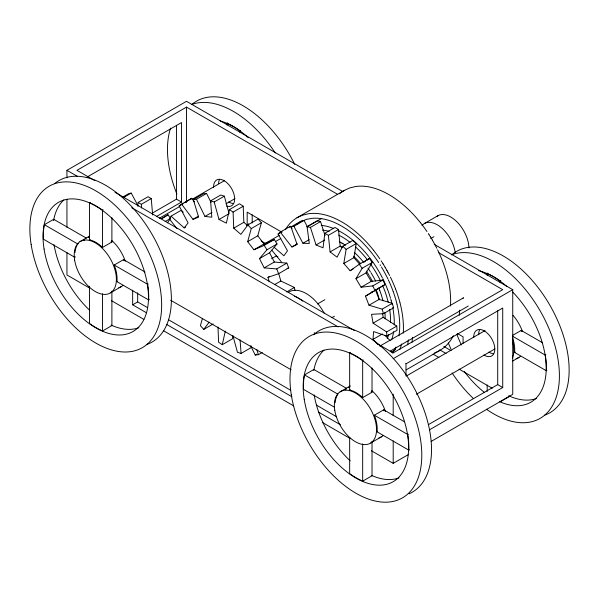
<?xml version="1.0" encoding="UTF-8"?>
<svg xmlns="http://www.w3.org/2000/svg" width="599" height="599" viewBox="0 0 599 599"><rect width="100%" height="100%" fill="white"/><g stroke="black" fill="none" stroke-linecap="round" stroke-linejoin="round"><path stroke-width="0.9" d="M412.479 337.364L412.097 342.276M459.68 310.11L459.268 315.299M378.119 344.515L373.027 339.371L373.581 331.569L386.909 336.129L397.025 330.289L396.77 326.081L383.195 317.313L382.581 313.779M408.391 339.813L407.664 344.754M137.733 206.078L138.167 202.44L148.08 196.719L151.24 198.583L152.67 215.004M342.291 247.657L340.202 246.077L338.487 229.507L334.961 227.455L324.845 233.296L323.033 247.806L316.055 244.961L310.439 227.418L307.062 226.654L309.301 243.441L302.937 243.269L293.922 226.302L290.994 226.901L297.089 244.459L291.9 246.983L280.287 232.105L278.078 234.007L287.483 250.779L283.933 255.766L274.215 247.32M353.245 268.929L350.138 270.726L343.789 263.5L346.132 249.386L356.248 243.546L352.878 240.386L342.763 246.226L337.057 257.181L330.086 251.917L328.372 235.347L324.845 233.296M343.789 263.5L353.904 257.66L356.248 243.546M247.739 225.711L243.838 222.319L243.209 206.258L239.533 203.757L229.417 209.59L226.37 223.15L219.009 219.474L214.21 201.998L210.608 200.867L211.814 217.212L204.963 216.434L196.465 199.25L193.297 199.609L198.628 217.145L192.96 219.339L181.594 204.132L179.161 205.936L188.101 222.948L184.178 227.897L171.052 216.157L169.599 219.234L176.832 228.414M217.991 327.032L218.583 342.201L222.259 344.71L225.306 331.15M232.989 336.159L232.375 338.869L222.259 344.71M395.482 348.146L395.078 349.898L391.192 352.145M202.335 318.758L200.41 325.736L203.802 329.368L213.139 323.977M269.236 281.695L267.985 277.374L278.617 273.698L288.733 267.858L286.839 263.111L276.723 268.951L264.196 267.873L259.472 258.603L269.587 252.763L277.067 243.958L274.29 239.548L264.174 245.388L253.909 249.783L247.664 241.644L251.266 228.571L261.381 222.731L257.989 219.092L247.874 224.932L240.88 234.374L233.722 228.159L233.093 212.098L229.417 209.59M247.664 241.644L257.78 235.804L261.381 222.731M399.795 349.554L399.945 349.18A84.549 48.819 60 0 0 401.562 343.976M395.902 347.083L395.452 348.116A79.023 45.621 60 0 1 394.486 350.101L393.431 351.972A78.529 45.337 60 0 1 392.869 352.863L392.674 353.163M387.276 338.577L387.456 338.143A66.347 38.306 60 0 0 387.808 337.259L388.444 335.425A66.347 38.306 60 0 0 388.736 334.474M453.436 335.68L453.226 336.076M285.401 229.694L287.722 226.175A90.307 52.143 60 0 1 293.27 220.342L294.161 219.646A89.843 51.873 60 0 1 296.939 217.774L302.51 215.191L308.62 213.731A89.461 51.649 60 0 1 309.78 213.588L312.139 213.409A89.214 51.507 60 0 1 320.802 213.985L322.082 214.21A88.854 51.304 60 0 1 331.232 216.853L332.565 217.377A88.42 51.05 60 0 1 336.571 219.152L339.251 220.507A88.757 51.244 60 0 1 340.591 221.233L343.279 222.791A88.218 50.93 60 0 1 347.293 225.359L351.276 228.219A87.686 50.63 60 0 1 352.594 229.23L353.904 230.271A87.783 50.683 60 0 1 362.889 238.335L364.132 239.585A87.402 50.466 60 0 1 372.526 249.019L373.402 250.112M386.909 336.129L386.654 331.921L373.08 323.153L371.537 314.31L383.472 313.674L393.588 307.834L392.308 303.296L382.192 309.136L368.984 305.243L365.48 296.153L385.075 284.525L382.888 280.07L372.773 285.91L361.1 287.235L355.948 278.7L362.133 268.285L372.249 262.444L369.343 258.461L359.228 264.301L350.138 270.726M355.948 278.7L366.064 272.859L372.249 262.444M167.398 222.888L170.528 218.425L167.99 214.779L161.124 218.74M203.802 329.368L209.186 322.105M259.472 258.603L266.952 249.79L277.067 243.958M289.295 227.216L290.403 226.265L292.057 228.391M340.472 193.095L341.363 192.399A89.843 51.873 60 0 1 344.14 190.527L349.711 187.944L355.821 186.476A89.461 51.649 60 0 1 356.982 186.334L359.34 186.162A89.214 51.507 60 0 1 368.003 186.731L369.284 186.963A88.854 51.304 60 0 1 378.433 189.606L379.766 190.123A88.42 51.05 60 0 1 383.772 191.897L386.452 193.252A88.757 51.244 60 0 1 387.793 193.979L390.481 195.536A88.218 50.93 60 0 1 394.494 198.112L398.477 200.964A87.686 50.63 60 0 1 399.795 201.975L401.105 203.016A87.783 50.683 60 0 1 410.09 211.08L410.832 211.821M194.413 201.908L191.702 198.291L184.612 202.791M297.418 223.741L298.002 223.33M364.042 262.212L365.555 261.134M367.067 260.063L369.343 258.461M162.554 218.291L167.99 214.779M266.375 243.411L268.704 241.906L264.773 244.175M365.48 296.153L385.075 284.525M66.946 177.798L66.946 170.326L186.484 101.306L342.733 191.515M337.731 194.413L186.491 107.094L76.972 170.326L94.762 180.599M87.177 177.012L181.49 122.563L181.49 202.065L156.496 216.494M74.254 256.986L43.338 239.136A74.553 43.046 60 0 1 44.363 224.7L53.715 219.301L86.353 238.147M111.893 217.811L111.893 242.026L102.541 247.424A29.823 17.221 60 0 0 89.521 239.892L89.521 202.649L90.105 202.312M227.036 125.116L227.036 123.252L227.62 122.915M122.525 197.213L128.628 193.687L131.211 193.065L138.137 205.936M123.581 197.468L131.211 193.065M102.541 247.424L102.541 210.174L103.125 209.837M240.049 132.641L240.049 130.777L240.633 130.44M138.167 202.44L141.327 204.311L151.24 198.583M79.966 241.637L89.393 236.193M78.379 243.666L77.795 244.003L44.363 224.7M83.635 240.626L84.227 240.289M89.521 239.892L90.105 239.548M152.296 213.132L176.473 199.168L181.49 202.065M181.594 204.132L191.702 198.291M179.161 205.936L183.054 203.69M159.469 218.171L179.737 206.475M191.89 199.452L224.311 180.733M193.297 199.609L203.405 193.769L206.58 193.41L211.028 202.41M196.465 199.25L206.58 193.41M171.052 216.157L181.168 210.316L183.242 212.173M165.189 221.51L170.528 218.425M210.608 200.867L220.724 195.027L224.326 196.158L229.125 213.633L219.009 219.474M214.21 201.998L224.326 196.158M192.96 219.339L198.404 216.194M149.248 299.612L148.664 299.949L116.955 281.642A29.823 17.221 60 0 0 114.207 265.028L123.559 259.629L145.048 272.036M184.178 227.897L185.735 226.999M225.988 203.81L234.898 198.666M204.963 216.434L211.964 212.39M233.093 212.098L243.209 206.258M116.955 281.642L117.539 281.305M110.643 292.769L121.642 286.419M233.722 228.159L243.838 222.319M246.436 225.209L248.795 223.846M114.207 265.028L147.631 284.323L148.215 283.986M132.656 290.178L132.656 304.816L137.665 301.926L147.369 307.527M296.939 217.774L344.627 190.242M89.521 286.232L89.521 323.475A74.553 43.046 60 0 0 102.541 330.985L111.893 325.579L111.893 291.121M280.287 232.105L290.403 226.265M278.078 234.007L281.964 231.761M290.994 226.901L301.11 221.061L304.037 220.462L307.467 226.924M293.922 226.302L304.037 220.462M253.909 249.783L264.024 243.943L274.29 239.548M263.859 244.212L279.239 235.332M275.413 241.607L280.864 238.462M307.062 226.654L317.178 220.814L320.555 221.578L325.047 235.617M307.085 226.856L321.483 218.538M310.439 227.418L320.555 221.578M271.594 258.671L276.266 255.975L277.861 256.799M291.9 246.983L297.351 243.838M302.937 243.269L309.159 239.675M264.196 267.873L274.312 262.033L286.839 263.111M328.372 235.347L338.487 229.507M316.055 244.961L324.613 240.019M267.985 277.374L269.543 276.476M330.086 251.917L340.202 246.077M274.619 284.622L280.849 281.028L294.401 287.475L294.948 290.56M286.622 291.968L294.401 287.475M424.392 223.524L437.876 215.737M317.582 303.91L324.86 299.71M430.733 238.582L433.961 236.717M232.914 335.702L237.474 352.309L241.068 353.432L251.183 347.592L251.048 345.78M361.1 287.235L371.215 281.395L382.888 280.07M250.764 346.05L255.219 355.05L256.776 354.151M255.219 355.05L258.386 354.698L262.272 352.452M331.973 317.627L334.392 316.227M368.984 305.243L379.1 299.403L392.308 303.296M373.08 323.153L383.195 317.313M334.392 407.178L303.468 389.328A74.553 43.046 60 0 1 304.502 374.892L313.854 369.493L346.484 388.332M372.024 368.003L372.024 392.218L362.672 397.616A29.823 17.221 60 0 0 349.659 390.076L349.659 352.833L350.243 352.497M373.027 339.371L382.364 333.98M487.174 275.308L487.174 273.444L487.758 273.107M386.654 331.921L396.77 326.081M379.788 346.14L463.506 297.8M362.672 397.616L362.672 360.358L363.256 360.021M500.187 282.833L500.187 280.968L500.771 280.632M390.196 351.141L468.276 306.059M393.199 358.681L512.737 289.669L512.737 394.329L431.16 441.426M340.105 391.821L350.318 385.928M345.526 389.807L346.11 389.47M349.659 390.076L350.243 389.739M406.197 369.845L439.801 350.445M406.571 375.887L485.085 330.551M409.387 449.804L408.803 450.141L377.093 431.827A29.823 17.221 60 0 0 374.345 415.212L383.689 409.813L404.385 421.763M512.437 335.485L521.205 330.423L542.694 342.83M416.35 394.284L494.864 348.947M377.093 431.827L377.677 431.49M512.639 337.978A29.823 17.221 60 0 1 514.601 352.437L515.185 352.1M370.781 442.953L381.773 436.604M512.744 360.995L519.026 357.363M374.345 415.212L407.769 434.515L408.353 434.178M512.654 336.279L545.285 355.117L545.869 354.78M428.382 424.661L497.709 384.633L502.726 387.531L502.726 308.028L405.995 363.87L405.995 376.03M429.371 429.88L502.726 387.531M514.601 352.437L546.318 370.744L546.902 370.407M371.343 450.725L393.199 463.341L408.54 454.484M349.659 437.352L349.659 473.659A74.553 43.046 60 0 0 362.672 481.169L372.024 475.771L372.024 441.313M500.187 401.779L509.539 396.381A74.553 43.046 60 0 1 508.731 396.021M301.005 221.525L300.691 221.69A84.661 48.878 60 0 0 298.295 223.135M301.319 221.368L306.403 219.384L311.914 218.343A84.032 48.519 60 0 1 313.022 218.253L315.276 218.171A83.882 48.429 60 0 1 323.52 219.009L324.733 219.271A83.538 48.234 60 0 1 333.396 222.049L334.654 222.581A83.209 48.04 60 0 1 338.435 224.37L340.958 225.726A83.328 48.107 60 0 1 342.224 226.452L344.747 227.987A83.006 47.927 60 0 1 348.513 230.518L352.242 233.311A82.25 47.486 60 0 1 353.477 234.299L354.705 235.31A82.482 47.62 60 0 1 363.084 243.112L364.244 244.325A82.115 47.411 60 0 1 372.031 253.37L372.66 254.178M435.683 352.467L438.753 351.029A96.506 55.714 60 0 0 442.796 348.468L443.754 347.734A96.731 55.849 60 0 0 449.737 341.55L450.493 340.524A97.038 56.029 60 0 0 451.219 339.461L452.582 337.237A97.592 56.343 60 0 0 453.016 336.466M435.495 352.541L434.56 352.901M287.093 268.427L288.733 267.858M339.296 241.674L341.041 242.602A62.341 35.992 60 0 1 345.458 245.328M434.208 244.332L512.737 289.669M438.82 252.778L502.711 289.661L393.191 352.893L376.209 343.092M281.949 232.24L247.185 212.166L247.185 224.977M457.411 333.538L463.072 336.81L463.072 343.212M261.089 240.933L265.941 243.741M443.822 346.439L451.099 350.64M439.621 349.794L446.09 353.53M433.159 354.166L438.82 357.438M459.044 369.111L492.198 388.257M114.986 192.272L354.376 330.483M66.946 170.326L77.473 176.398M131.713 207.711L338.15 326.897M304.502 374.892L337.933 394.194M170.655 300.234L291.129 369.785M168.386 319.664L290.485 390.151M316.354 405.089L336.571 416.762M132.656 304.816L146.403 312.753M166.612 324.426L291.938 396.778M318.623 412.187L340.457 424.788M89.618 288.074L66.946 274.986L66.946 252.553M111.474 300.691L143.857 319.387M163.287 330.603L293.622 405.852M322.764 422.677L350.288 438.573M341.992 243.149L342.935 243.711M342.351 247.649L340.898 246.818A57.399 33.14 60 0 0 340.03 246.346M342.763 246.226L346.132 249.386M385.052 335.462L390.144 340.606M247.874 224.932L251.266 228.571M353.904 257.66L359.677 264.234M360.815 263.822L359.295 262.04A56.336 32.526 60 0 0 357.738 260.318L356.944 259.479A56.598 32.675 60 0 0 353.709 256.275M271.706 250.097L281.328 261.838M363.421 262.085L361.916 260.28A61.248 35.363 60 0 0 361.085 259.315L359.385 257.42A61.525 35.521 60 0 0 357.655 255.601L356.779 254.717A61.914 35.745 60 0 0 354.398 252.434M420.505 222.738L419.727 221.772A87.402 50.466 60 0 0 411.333 212.338M368.752 256.529L366.543 253.826A74.613 43.083 60 0 0 365.532 252.643L363.496 250.345A74.501 43.016 60 0 0 361.407 248.121L360.351 247.043A74.845 43.21 60 0 0 352.714 240.079L351.598 239.181A75.354 43.502 60 0 0 338.315 230.6M420.693 222.97L420.872 223.202A86.653 50.031 60 0 1 422.003 224.655L424.212 227.605A87.237 50.361 60 0 1 425.29 229.11L426.967 231.528M373.491 250.225L373.671 250.457A86.653 50.031 60 0 1 374.802 251.902L377.011 254.86A87.237 50.361 60 0 1 378.089 256.365L379.766 258.775M369.321 257.248L370.437 258.701A74.149 42.814 60 0 1 375.865 266.465L376.711 267.798A73.752 42.581 60 0 1 378.366 270.508L379.946 273.249A73.759 42.581 60 0 1 380.717 274.642L382.364 277.779M367.524 259.966L366.169 258.259A69.229 39.968 60 0 0 365.248 257.136L363.376 254.949A69.297 40.013 60 0 0 361.467 252.83L360.493 251.79A69.514 40.133 60 0 0 355.507 246.915M257.78 235.804L264.024 243.943M359.228 264.301L362.133 268.285M378.628 262.557L377.168 260.378A81.943 47.306 60 0 0 376.172 258.948L374.128 256.125A81.539 47.074 60 0 0 373.087 254.74M428.345 233.588L429.019 234.628M381.144 260.842L381.818 261.883M429.184 234.89L429.52 235.414M382.237 262.534L382.484 262.931M370.369 271.766L368.947 269.572A61.248 35.363 60 0 0 367.958 268.127M380.051 264.765L380.515 265.507M264.174 245.388L266.952 249.79M429.85 235.939L430.426 236.86M382.649 263.193L383.225 264.114M370.953 272.687L371.066 272.874A60.813 35.109 60 0 1 375.521 280.849L375.618 281.043M381.436 266.997L381.885 267.746A81.539 47.074 60 0 1 383.63 270.755L385.322 273.84A81.337 46.962 60 0 1 386.138 275.383L387.942 279.007M366.064 272.859L371.215 281.395M369.186 275.622L367.823 273.414A55.879 32.264 60 0 0 366.288 271.085M369.643 276.394L369.695 276.476A55.467 32.024 60 0 1 372.556 281.71M432.351 240.057L434.185 243.291A86.72 50.069 60 0 1 435.076 244.924L436.791 248.218M385.15 267.304L386.984 270.538M387.875 272.178L389.59 275.465M269.587 252.763L274.312 262.033M382.836 278.722L383.585 280.25A73.407 42.387 60 0 1 387.306 288.808L387.583 289.512M372.773 285.91L374.959 290.365M380.372 280.609L379.002 277.884A68.398 39.489 60 0 0 378.313 276.581L376.891 274.005A68.563 39.586 60 0 0 375.401 271.459L374.637 270.209A68.803 39.721 60 0 0 370.571 264.077M388.377 279.928L388.437 280.062A81.03 46.782 60 0 1 393.041 291.121L393.131 291.369M276.723 268.951L278.617 273.698M375.595 290.313L379.1 299.403M395.625 289.13L396.156 290.545A85.986 49.642 60 0 1 399.877 302.323L399.945 302.592M387.673 289.759L387.86 290.238A73.071 42.185 60 0 1 389.372 294.543L390.526 298.235M379.744 290.433L379.661 290.23A60.484 34.922 60 0 0 378.733 287.872M442.931 262.152L443.357 263.298A85.986 49.642 60 0 1 447.079 275.068L447.505 276.738A85.642 49.447 60 0 1 448.943 283.342L449.497 286.599A85.185 49.178 60 0 1 449.737 288.201L449.939 289.804A85.275 49.238 60 0 1 450.276 292.963L450.5 296.078A85.275 49.238 60 0 1 450.613 299.126L450.613 302.113A84.931 49.036 60 0 1 450.448 305.984M379.818 290.627L380.103 291.413A60.117 34.712 60 0 1 381.323 294.955L382.379 298.474A59.698 34.465 60 0 1 382.694 299.642L382.986 300.81M371.934 291.443L372.383 292.686M385.09 291.758L384.85 291.107A68.076 39.302 60 0 0 382.544 285.334M393.229 291.631L393.61 292.701A80.663 46.572 60 0 1 396.882 303.745L396.942 303.993M385.292 292.319L385.329 292.432A67.867 39.182 60 0 1 386.647 296.43L388.227 302.151M377.19 292.544L377.16 292.454A55.138 31.829 60 0 0 375.94 289.212M377.348 293.001L377.535 293.532A54.883 31.687 60 0 1 378.553 296.76L379.377 299.785M256.784 349.434L258.386 354.698M278.595 273.264L280.849 281.028M382.192 309.136L383.472 313.674M390.825 299.305L391.184 300.608M391.244 300.848L391.866 303.319M400.02 302.862L400.304 303.993A85.642 49.447 60 0 1 401.742 310.596L402.296 313.846A85.185 49.178 60 0 1 402.535 315.456L402.738 317.058A85.275 49.238 60 0 1 403.075 320.218L403.299 323.325A85.275 49.238 60 0 1 403.412 326.373L403.412 329.36A84.931 49.036 60 0 1 403.247 333.231M397.01 304.247L397.257 305.303A80.401 46.422 60 0 1 398.477 311.465L398.934 314.497A79.742 46.041 60 0 1 399.121 315.995L399.286 317.485A80.094 46.243 60 0 1 399.533 320.42L399.675 323.303A79.899 46.13 60 0 1 399.713 326.133L399.645 328.888A79.742 46.041 60 0 1 398.964 335.882M392.031 304.022L392.143 304.494M392.772 307.519L393.221 310.057A72.509 41.863 60 0 1 393.431 311.428L393.783 314.146A72.322 41.75 60 0 1 394.277 323.273L394.254 324.531A71.962 41.548 60 0 1 394.239 324.943M389.687 309.481L389.874 310.746A67.073 38.725 60 0 1 390.031 312.004L390.293 314.497A66.976 38.673 60 0 1 390.533 322.464M141.327 204.311L141.649 207.958M240.064 339.813L241.068 353.432M497.709 310.739L497.709 384.633M487.174 384.962L487.174 391.476M393.199 394.194L393.199 415.684M393.199 440.916L393.199 463.341M362.672 443.911L362.672 481.169M252.194 214.764L252.194 222.993M186.491 107.094L186.491 202.41M176.473 125.281L176.473 199.168M137.665 292.776L137.665 301.926M102.541 293.727L102.541 330.985M66.946 199.295L66.946 227.328M313.591 334.774A93.197 53.805 60 0 1 410.787 382.162A93.197 53.805 60 0 1 409.154 493.771M399.001 477.897A74.553 43.046 60 0 1 371.447 475.374M350.25 460.863A74.553 43.046 60 0 1 314.146 394.891M313.943 369.68A74.553 43.046 60 0 1 323.999 350.123M349.659 352.833A74.553 43.046 60 0 1 362.672 360.358M407.769 434.515A74.553 43.046 60 0 1 408.803 450.141M372.024 475.771A74.553 43.046 60 0 1 371.215 475.411M313.696 370.324A74.553 43.046 60 0 1 313.854 369.493M383.09 435.593A29.823 17.221 60 0 1 378.89 437.884M348.596 387.755A29.823 17.221 60 0 1 349.786 386.49M371.807 390.593A29.823 17.221 60 0 1 385.442 411.453M335.126 402.753A29.823 17.221 60 0 1 337.522 394.793M371.245 391.491A29.823 17.221 60 0 1 372.024 392.218M383.689 409.813A29.823 17.221 60 0 1 384.101 410.892M451.848 254.755A93.197 53.805 60 0 1 549.837 305.161A93.197 53.805 60 0 1 544.491 415.219M451.481 254.8A93.197 53.805 60 0 1 556.621 352.227A93.197 53.805 60 0 1 486.41 409.229M473.48 398.612A93.197 53.805 60 0 1 452.088 372.945M536.607 398.455A74.553 43.046 60 0 1 509.053 395.924M461.395 344.934A74.553 43.046 60 0 1 456.842 334.197M512.722 292.08A74.553 43.046 60 0 1 545.771 375.82A74.553 43.046 60 0 1 499.326 401.54M484.748 392.652A74.553 43.046 60 0 1 464.315 371.515M450.957 349.052A74.553 43.046 60 0 1 448.329 342.972M478.571 270.673A74.553 43.046 60 0 1 506.926 286.554M487.174 273.444A74.553 43.046 60 0 1 500.187 280.968M545.285 355.117A74.553 43.046 60 0 1 546.318 370.744M520.344 356.353A29.823 17.221 60 0 1 516.143 358.644M513.096 315.433A29.823 17.221 60 0 1 522.403 331.367M512.489 341.16A29.823 17.221 60 0 1 512.43 358.127M521.205 330.423A29.823 17.221 60 0 1 521.609 331.494M191.717 104.57A93.197 53.805 60 0 1 294.693 164.321M176.9 194.106A93.197 53.805 60 0 1 170.588 128.119M192.114 104.338A93.197 53.805 60 0 1 275.278 152.97M220.095 120.916A74.553 43.046 60 0 1 248.098 137.538M227.036 123.252A74.553 43.046 60 0 1 240.049 130.777M54.771 183.459A93.197 53.805 60 0 1 152.46 235.063A93.197 53.805 60 0 1 146.748 344.477M138.863 327.713A74.553 43.046 60 0 1 111.317 325.182M89.468 310.065A74.553 43.046 60 0 1 54.007 244.699M53.663 220.29A74.553 43.046 60 0 1 63.861 199.939M89.521 202.649A74.553 43.046 60 0 1 102.541 210.174M147.631 284.323A74.553 43.046 60 0 1 148.664 299.949M111.893 325.579A74.553 43.046 60 0 1 111.085 325.227M53.558 220.14A74.553 43.046 60 0 1 53.715 219.301M122.952 285.409A29.823 17.221 60 0 1 118.752 287.692M88.465 237.571A29.823 17.221 60 0 1 89.655 236.298M111.669 240.401A29.823 17.221 60 0 1 125.303 261.269M75.047 257.45A29.823 17.221 60 0 1 74.972 256.447M74.995 252.561A29.823 17.221 60 0 1 77.009 245.253M111.107 241.3A29.823 17.221 60 0 1 111.893 242.026M123.559 259.629A29.823 17.221 60 0 1 123.963 260.7M493.613 353.747A14.9 8.603 60 0 1 488.881 352.092M478.758 334.766A14.9 8.603 60 0 1 479.709 329.532M473.742 337.656A14.9 8.603 60 0 1 483.999 330.738A14.9 8.603 60 0 1 494.804 349.21A14.9 8.603 60 0 1 483.872 354.982M233.475 203.563A14.9 8.603 60 0 1 228.743 201.9M218.613 183.436A14.9 8.603 60 0 1 219.578 179.341M213.611 187.465A14.9 8.603 60 0 1 222.91 180.074A14.9 8.603 60 0 1 234.501 196.727A14.9 8.603 60 0 1 226.587 206.116M288.276 292.387A34.233 19.767 60 0 1 324.179 313.15M314.265 332.632A34.233 19.767 60 0 1 314.722 334.354M294.438 296.206A34.233 19.767 60 0 1 302.787 301.125M422.025 225.524A25.75 14.863 60 0 1 440.842 227.276A25.75 14.863 60 0 1 455.165 252.336M436.611 216.628A25.75 14.863 60 0 1 456.58 221.488A25.75 14.863 60 0 1 468.95 247.911M462.757 298.691A4.77 2.755 60 0 1 463.274 297.965M338.69 235.085A70.038 40.44 60 0 1 350.003 242.288M329.18 231.364A70.615 40.769 60 0 0 327.114 230.855L326.096 230.637A70.974 40.979 60 0 0 322.397 230.113M296.138 244.377A72.359 41.78 60 0 1 296.295 244.078M296.58 224.37A85.013 49.081 60 0 1 296.857 224.153M385.112 318.825A59.024 34.076 60 0 0 385.127 318.481L385.135 317.448A59.376 34.278 60 0 0 384.932 312.483M391.611 339.873A71.738 41.413 60 0 0 391.836 339.206L392.457 337.162A71.573 41.324 60 0 0 393.221 333.942L393.431 332.827A71.962 41.548 60 0 0 393.618 331.689M333.755 228.541A75.354 43.502 60 0 0 333.373 228.391L332.243 227.957A75.916 43.832 60 0 0 324.441 225.801L323.348 225.621A76.305 44.056 60 0 0 321.199 225.351M390.413 277.12A86.353 49.859 60 0 1 395.527 288.86M383.195 264.069A86.653 50.031 60 0 1 385.112 267.259M386.947 270.486A86.653 50.031 60 0 1 387.838 272.118M406.025 363.323A97.592 56.343 60 0 1 405.815 363.713M437.614 249.873A86.353 49.859 60 0 1 442.728 261.613M430.396 236.815A86.653 50.031 60 0 1 432.313 240.004M339.611 193.821A90.307 52.143 60 0 1 339.895 193.574M291.286 394.778A93.197 53.805 60 0 0 399.428 499.386A93.197 53.805 60 0 0 376.988 357.206A93.197 53.805 60 0 0 291.286 394.778M304.21 399.248A74.553 43.046 60 0 0 390.72 482.936A74.553 43.046 60 0 0 372.773 369.194A74.553 43.046 60 0 0 304.21 399.248M334.766 410.24A29.823 17.221 60 0 0 369.373 443.717A29.823 17.221 60 0 0 362.193 398.215A29.823 17.221 60 0 0 334.766 410.24M31.155 244.594A93.197 53.805 60 0 0 139.29 349.202A93.197 53.805 60 0 0 116.85 207.022A93.197 53.805 60 0 0 31.155 244.594M44.071 249.057A74.553 43.046 60 0 0 130.582 332.745A74.553 43.046 60 0 0 112.634 219.002A74.553 43.046 60 0 0 44.071 249.057M74.635 260.048A29.823 17.221 60 0 0 109.235 293.525A29.823 17.221 60 0 0 102.055 248.031A29.823 17.221 60 0 0 74.635 260.048"/></g></svg>
